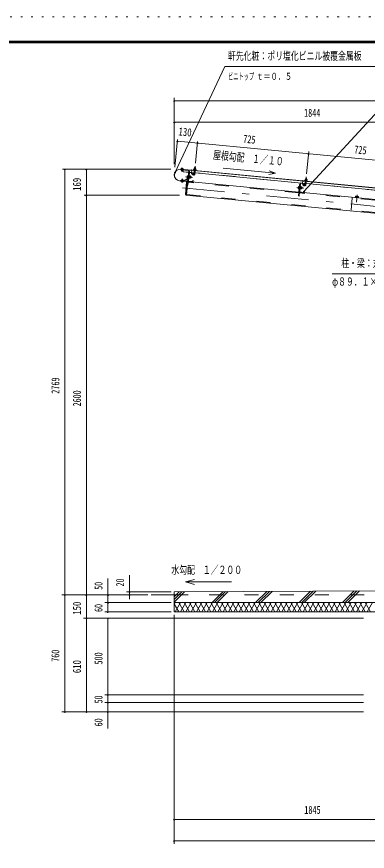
# Model space of a CAD drawing. Units: millimetres, scale not verified. Extents: x -31547 to 31550, y -14700 to 14700.
# Drawn here: x 10760 to 18732, y -4305 to 14700 of the extents above; entities that cross this region are included whole.
import ezdxf
from ezdxf.enums import TextEntityAlignment as Align

# ---------------------------------------------------------------- set-up
doc = ezdxf.new("R2010")
doc.units = ezdxf.units.MM
doc.header["$LTSCALE"] = 80
for name, pattern in [('USER2', [10, 4, -6]), ('USER3', [24, 12, -5, 2, -5]), ('USER4', [3, 0.5, -2.5])]:
    doc.linetypes.add(name, pattern=pattern)
for name, color, linetype, lineweight in [('0-6_2-02BOLD', 7, 'Continuous', 18), ('0-7_2-12HIDDEN', 3, 'USER2', 18), ('0-8_2-22CENTER', 3, 'USER3', 18), ('0-9_2-42THIN', 4, 'Continuous', 18), ('0-A_2-52DIM', 3, 'Continuous', 18), ('0-B_2-62HATCH', 2, 'Continuous', 18), ('0-C_F-F1PAPER', 5, 'Continuous', 18), ('0-D_F-E_J_ADD', 5, 'USER4', 18)]:
    doc.layers.add(name, color=color, linetype=linetype, lineweight=lineweight)
doc.styles.add('ＭＳ ゴシック', font='')
doc.styles.get('ＭＳ ゴシック').set_extended_font_data('MS Gothic')

msp = doc.modelspace()

# ---------------------------------------------------------------- linework, layer by layer
at = {"layer": '0-6_2-02BOLD'}
for p, q in [((19983.02, 10698.56), (14489.97, 11227.48)), ((14509.82, 11225.56), (14509.34, 11220.5)), ((14510.92, 11232.83), (14512.09, 11245.02)), ((14530.25, 11218.49), (14530.73, 11223.55)), ((14531.04, 11230.92), (14532.21, 11243.09)), ((14547.66, 11216.81), (14548.16, 11221.87)), ((14547.98, 11220.14), (19982.85, 10696.82)), ((14800.02, 11217.31), (14801.73, 11235.15)), ((14805.72, 11267.53), (14826.62, 11265.51)), ((14824.36, 11232.98), (14822.64, 11215.13)), ((14526.79, 11182.1), (14529.19, 11207.34)), ((14621.32, 10637.81), (14674.13, 11186.36)), ((14654.29, 11038.64), (14637.56, 11040.25)), ((14640.07, 11066.4), (14656.8, 11064.79)), ((14674.12, 11186.35), (14658.65, 11025.66)), ((14667.98, 11122.43), (14679.12, 11121.36)), ((14686.98, 11144.52), (14669, 10957.77)), ((14793.97, 11145.47), (14682.48, 11156.2)), ((14682.75, 11042.07), (14690.39, 11048.36)), ((14691.06, 11055.33), (14683.42, 11049.04)), ((14709.35, 11033.34), (14689.13, 11035.29)), ((14691.65, 11061.43), (14711.86, 11059.49)), ((14775.31, 11141.63), (14693.09, 11149.55)), ((14718.66, 11031.58), (14721.33, 11059.44)), ((14742.54, 11111.27), (14764.76, 11095.42)), ((14780.35, 11135.52), (14778.07, 11111.83)), ((14791.42, 11119.12), (14798.83, 11195.98)), ((14816.11, 11156.39), (14795.21, 11158.41)), ((14819.73, 11193.97), (14812.33, 11117.1)), ((17319.78, 10902.25), (14814.87, 11143.45)), ((17331.54, 11024.31), (17352.44, 11022.31)), ((14621.91, 10947.2), (14464.44, 10962.35)), ((14464.61, 10964.1), (14622.09, 10948.93)), ((14512.03, 10952.13), (14510.87, 10939.96)), ((14530.99, 10938.04), (14532.15, 10950.22)), ((14655.36, 11020.71), (14557.25, 10968.13)), ((14562.54, 10958.25), (14657.05, 11008.91)), ((14625.9, 10952.08), (14627.41, 10967.76)), ((14662.35, 10947.16), (17177.03, 10705.03)), ((14674.04, 10951.66), (14756.26, 10943.75)), ((17193.8, 10879.21), (17204.94, 10878.15)), ((17212.8, 10901.3), (17194.82, 10714.56)), ((17206.51, 10835.97), (17212.09, 10835.43)), ((17301.13, 10898.41), (17218.91, 10906.34)), ((17268.35, 10868.06), (17290.58, 10852.21)), ((17303.88, 10868.62), (17306.17, 10892.31)), ((17317.24, 10875.9), (17324.64, 10952.77)), ((17341.93, 10913.18), (17321.03, 10915.19)), ((17325.83, 10974.1), (17327.55, 10991.95)), ((17345.55, 10950.75), (17338.15, 10873.89)), ((19845.6, 10659.04), (17340.69, 10900.24)), ((17350.18, 10989.77), (17348.45, 10971.92)), ((17180.1, 10795.43), (17163.37, 10797.04)), ((17165.89, 10823.19), (17182.62, 10821.58)), ((17188.17, 10703.95), (19702.84, 10461.82)), ((17199.86, 10708.45), (17282.07, 10700.54)), ((17206.61, 10778.65), (17213.58, 10777.98)), ((17216.21, 10805.15), (17208.56, 10798.85)), ((17216.87, 10812.12), (17209.23, 10805.82)), ((17214.94, 10792.07), (17235.16, 10790.13)), ((17237.68, 10816.28), (17217.46, 10818.22)), ((17244.47, 10788.37), (17247.15, 10816.23)), ((18458.68, 10588.65), (18458.01, 10581.68)), ((18463.11, 10609.66), (18461.06, 10588.42)), ((18480.21, 10608.01), (18478.16, 10586.77)), ((18512.36, 10583.48), (18514.4, 10604.72)), ((14339.83, 1532.9), (13814.83, 1532.9))]:
    msp.add_line(p, q, dxfattribs=at)
for points in [[(14490.14, 11229.22), (14652.84, 11213.55), (14652.67, 11211.81)], [(14668.91, 11205.14), (14491.93, 11222.18), (14490.85, 11211.03), (14667.83, 11193.99)], [(14539.39, 11244.18), (14505.24, 11247.44), (14502.03, 11245.98), (14500.87, 11233.79)], [(14539.39, 11244.18), (14542.26, 11242.14), (14541.11, 11229.96)], [(14833.95, 11214.05), (14835.67, 11231.89), (14832.81, 11233.93), (14793.62, 11237.71), (14790.41, 11236.25), (14788.69, 11218.41)], [(14802.76, 11236.83), (14805.72, 11267.53), (14807.63, 11269.1), (14825.04, 11267.43), (14826.62, 11265.51), (14823.67, 11234.81)], [(14508.28, 11209.35), (14505.88, 11184.09), (14509.04, 11180.28), (14522.98, 11178.95), (14526.79, 11182.1), (14505.88, 11184.09)], [(14671.18, 11155.7), (14542.97, 11168.04), (14546.59, 11205.66)], [(14658.06, 11077.87), (14641.33, 11079.48), (14638.5, 11075.51), (14634.27, 11031.62), (14636.29, 11027.18), (14653.03, 11025.57)], [(14685.27, 11185.29), (14653.97, 10860.06), (14642.82, 10861.14)], [(14658.26, 11021.57), (14652.69, 11022.11), (14658.4, 11081.33), (14663.97, 11080.8)], [(14674.99, 11019.96), (14680.56, 11019.42), (14686.27, 11078.64), (14680.69, 11079.18)], [(14686.03, 11076.21), (14693, 11075.53), (14687.77, 11021.19), (14680.8, 11021.86)], [(14687.87, 11022.21), (14708.09, 11020.26), (14710.92, 11024.23), (14715.15, 11068.13), (14713.13, 11072.56), (14692.9, 11074.51)], [(14714.37, 11060.12), (14721.33, 11059.44), (14726.07, 11053.72), (14724.38, 11036.29), (14718.66, 11031.58), (14711.69, 11032.25)], [(14776.95, 11112.52), (14754.73, 11128.37), (14742.54, 11111.27)], [(14778.07, 11111.83), (14783.64, 11111.29), (14785.93, 11134.98)], [(17328.58, 10993.61), (17331.54, 11024.31), (17333.45, 11025.89), (17350.86, 11024.22), (17352.44, 11022.31), (17349.48, 10991.6)], [(14553.27, 10967.33), (14489.08, 10973.51), (14488, 10962.35), (14552.2, 10956.18)], [(14542.21, 10949.26), (14541.04, 10937.08), (14537.82, 10935.61), (14503.69, 10938.87), (14500.81, 10940.92), (14501.97, 10953.1)], [(14534.36, 10969.15), (14537.19, 10998.96), (14516.29, 11000.95), (14513.44, 10971.16)], [(14516.29, 11000.95), (14520.1, 11004.1), (14534.04, 11002.77), (14537.19, 10998.96)], [(14633.79, 10949.91), (14622.33, 10940.47), (14594.45, 10650.95), (14603.9, 10639.49)], [(19927.96, 10126.85), (14603.9, 10639.49), (14633.79, 10949.91), (14651.2, 10948.23)], [(14627.41, 10967.76), (14629.15, 10967.6), (14627.65, 10951.92)], [(14762.37, 10948.78), (14764.65, 10972.47), (14770.23, 10971.94), (14767.95, 10948.25)], [(17183.88, 10834.65), (17167.14, 10836.27), (17164.32, 10832.3), (17160.09, 10788.4), (17162.11, 10783.97), (17178.84, 10782.35)], [(17207.22, 10901.83), (17179.78, 10616.86), (17168.63, 10617.93), (17193.79, 10879.22)], [(17184.08, 10778.35), (17178.51, 10778.89), (17184.21, 10838.12), (17189.79, 10837.58)], [(17212.09, 10835.43), (17206.38, 10776.21), (17200.8, 10776.74)], [(17213.58, 10777.98), (17218.82, 10832.32), (17211.85, 10832.99)], [(17268.35, 10868.06), (17280.55, 10885.15), (17302.77, 10869.31)], [(17311.74, 10891.77), (17309.46, 10868.08), (17303.88, 10868.62)], [(17359.77, 10970.84), (17361.49, 10988.68), (17358.62, 10990.72), (17319.43, 10994.5), (17316.23, 10993.04), (17314.52, 10975.19)], [(17240.96, 10824.91), (17236.73, 10781.02), (17233.9, 10777.05), (17213.69, 10779)], [(17218.72, 10831.3), (17238.95, 10829.35), (17240.96, 10824.91)], [(17237.51, 10789.04), (17244.47, 10788.37), (17250.2, 10793.08)], [(17250.2, 10793.08), (17251.88, 10810.51), (17247.15, 10816.23), (17240.19, 10816.9)], [(17288.19, 10705.57), (17290.46, 10729.26), (17296.04, 10728.72), (17293.76, 10705.03)], [(18458.68, 10588.65), (18531.84, 10581.6), (18531.17, 10574.63)], [(18529.46, 10581.83), (18531.5, 10603.07), (18526.35, 10606.74), (18468.86, 10612.28), (18463.11, 10609.66)], [(20641.41, 1634.25), (14339.83, 1602.9), (14339.83, 1147.9), (19974.83, 1147.9)], [(19974.83, 1007.9), (19974.83, 1357.9), (14339.83, 1357.9)]]:
    msp.add_lwpolyline(points, dxfattribs=at)
for points in [[(14542.77, 11229.8), (14542.23, 11224.22), (14498.67, 11228.38), (14499.21, 11233.95)], [(14783.46, 11218.91), (14782.92, 11213.34), (14838.66, 11207.96), (14839.2, 11213.53)], [(14544.39, 10954.68), (14543.87, 10949.1), (14500.31, 10953.26), (14500.84, 10958.83)], [(17309.27, 10975.7), (17365.02, 10970.32), (17364.48, 10964.75), (17308.73, 10970.12)]]:
    msp.add_lwpolyline(points, close=True, dxfattribs=at)
for centre, radius, start, end in [((14477.29, 11095.78), 134.05, 84.49997, 264.49997), ((14477.29, 11095.78), 132.3, 84.49997, 264.49997), ((14506.46, 11239.18), 8.11, 46.00594, 84.55217), ((14519.49, 11216.16), 29.79, 64.72084, 104.38129), ((14536.62, 11236.3), 8.11, 84.55217, 123.0836), ((14785.73, 11206.03), 7, 84.4998, 264.4998), ((14795.27, 11227.44), 10.06, 50.11574, 110.11574), ((14809.6, 11198.38), 37.62, 66.91203, 102.08795), ((14829.22, 11224.17), 10.06, 58.88425, 118.88425), ((14644.52, 11032.98), 10.07, 133.77223, 174.49905), ((14672.82, 11050.06), 36.61, 153.47365, 195.52446), ((14648.29, 11072.21), 10.07, 174.49905, 215.22588), ((14667.16, 11187.02), 7, 354.49998, 84.49997), ((14667.16, 11187.02), 18.2, 354.49998, 84.49997), ((14692.55, 11143.98), 11.2, 84.4973, 174.4973), ((14692.55, 11143.98), 5.6, 84.4973, 174.4973), ((14701.12, 11027.53), 10.07, 354.49905, 35.22588), ((14676.59, 11049.69), 36.61, 333.47365, 15.52446), ((14704.9, 11066.76), 10.07, 313.77223, 354.49905), ((14782.28, 11119.99), 30.18, 234.5, 354.5), ((14774.78, 11136.05), 5.6, 354.5092, 84.50122), ((14774.78, 11136.05), 11.2, 354.50143, 84.50122), ((14782.28, 11119.99), 9.19, 234.5, 354.5), ((14834.51, 11201.33), 7, 264.50061, 84.50061), ((14506.45, 10946.75), 8.11, 264.55217, 303.0836), ((14523.59, 10966.89), 29.79, 244.72084, 284.38129), ((14536.61, 10943.87), 8.11, 226.00594, 264.55217), ((14553.94, 10974.3), 18.2, 264.49997, 298.1879), ((14553.94, 10974.3), 7, 264.49997, 298.18448), ((14622.42, 10952.42), 5.25, 264.49997, 354.49997), ((14622.42, 10952.42), 3.5, 264.49997, 354.49997), ((14652.38, 11026.27), 6.3, 298.20261, 313.75566), ((14674.57, 10957.23), 11.2, 174.4973, 264.48845), ((14674.57, 10957.23), 5.6, 174.4973, 264.48845), ((14756.79, 10949.32), 11.2, 264.49953, 354.50208), ((14756.79, 10949.32), 5.6, 264.49953, 354.5092), ((17218.37, 10900.77), 11.2, 84.4973, 174.4973), ((17218.37, 10900.77), 5.6, 84.4973, 174.4973), ((17308.1, 10876.78), 30.18, 234.5, 354.5), ((17300.59, 10892.84), 5.6, 354.5092, 84.50122), ((17300.59, 10892.84), 11.2, 354.50143, 84.50122), ((17308.1, 10876.78), 9.19, 234.5, 354.5), ((17311.55, 10962.82), 7, 84.4998, 264.4998), ((17321.09, 10984.22), 10.06, 50.11574, 110.11574), ((17335.43, 10955.17), 37.62, 66.91203, 102.08795), ((17355.03, 10980.96), 10.06, 58.88425, 118.88425), ((17360.32, 10958.12), 7, 264.50061, 84.50061), ((17170.33, 10789.77), 10.07, 133.77223, 174.49905), ((17198.64, 10806.84), 36.61, 153.47365, 195.52446), ((17174.11, 10829), 10.07, 174.49905, 215.22588), ((17200.39, 10714.02), 11.2, 174.4973, 264.48845), ((17200.39, 10714.02), 5.6, 174.4973, 264.48845), ((17202.4, 10806.48), 36.61, 333.47365, 15.52446), ((17226.95, 10784.32), 10.07, 354.49905, 35.22588), ((17230.72, 10823.55), 10.07, 313.77223, 354.49905), ((17282.61, 10706.11), 11.2, 264.49953, 354.50208), ((17282.61, 10706.11), 5.6, 264.49953, 354.5092), ((18470.69, 10598.8), 13.24, 44.06885, 84.5), ((18492.99, 10561.5), 48.23, 63.6357, 105.3643), ((18521.98, 10593.86), 13.24, 84.5, 124.92831)]:
    msp.add_arc(centre, radius, start, end, dxfattribs=at)
at = {"layer": '0-7_2-12HIDDEN'}
for p, q in [((14671.34, 11157.44), (14543.14, 11169.78)), ((14794.13, 11147.2), (14682.64, 11157.93)), ((17319.94, 10903.99), (14815.04, 11145.19)), ((17175.61, 10690.39), (14660.94, 10932.53)), ((19845.76, 10660.79), (17340.85, 10901.98)), ((14622.72, 10652.44), (19929.37, 10141.48)), ((19701.42, 10447.18), (17186.76, 10689.32)), ((18388.7, 10573.58), (18361.62, 10292.43)), ((14339.84, 1532.9), (28409.84, 1532.9))]:
    msp.add_line(p, q, dxfattribs=at)
at = {"layer": '0-8_2-22CENTER'}
for p, q in [((14515.59, 11175.79), (14523.74, 11260.43)), ((14732.52, 11128.17), (14741.44, 11220.84)), ((14819.25, 11298.43), (14801.88, 11118.11)), ((14601.55, 11056.92), (14760.06, 11041.64)), ((14770.86, 11103.97), (14737.37, 11127.84)), ((17327.69, 10874.89), (17345.06, 11055.22)), ((14527.49, 11007.27), (14519.34, 10922.63)), ((17258.34, 10884.96), (17267.26, 10977.63)), ((17263.19, 10884.63), (17296.67, 10860.76)), ((14531.74, 10803.08), (19942.91, 10282.06)), ((17285.88, 10798.43), (17127.36, 10813.71)), ((18500.96, 10644.36), (18484.52, 10473.64))]:
    msp.add_line(p, q, dxfattribs=at)
for centre in [(14782.28, 11119.99), (17308.1, 10876.78)]:
    msp.add_arc(centre, 19.69, 234.5, 354.5, dxfattribs=at)
at = {"layer": '0-9_2-42THIN'}
for p, q in [((14512.62, 11225.3), (14512.14, 11220.23)), ((14527.47, 11218.76), (14527.96, 11223.82)), ((14807.63, 11269.1), (14804.5, 11236.66)), ((14821.93, 11234.98), (14825.05, 11267.43)), ((14511.08, 11209.08), (14508.41, 11181.04)), ((14523.73, 11179.58), (14526.4, 11207.61)), ((14712.02, 11035.74), (14722.48, 11034.73)), ((14724.49, 11055.63), (14714.03, 11056.64)), ((14796.95, 11158.23), (14794.58, 11151.9)), ((14800.57, 11195.81), (14796.95, 11158.23)), ((17333.45, 11025.89), (17330.32, 10993.45)), ((17347.74, 10991.77), (17350.86, 11024.21)), ((14516.24, 10970.9), (14519.34, 11003.48)), ((14534.67, 11002.01), (14531.56, 10969.42)), ((17237.84, 10792.52), (17248.29, 10791.51)), ((17250.3, 10812.41), (17239.85, 10813.42))]:
    msp.add_line(p, q, dxfattribs=at)
for points in [[(14815.49, 11149.89), (14814.37, 11156.56), (14817.99, 11194.14)], [(17320.4, 10908.69), (17322.77, 10915.02), (17326.39, 10952.6)], [(17343.8, 10950.92), (17340.19, 10913.35), (17341.3, 10906.68)]]:
    msp.add_lwpolyline(points, dxfattribs=at)
at = {"layer": '0-A_2-52DIM'}
for p, q in [((19904.83, 13565.9), (17291.9, 10718.92)), ((14357.34, 12785.45), (14329.34, 12785.45)), ((14343.34, 12855.45), (14343.34, 11345.24)), ((28406.32, 12785.45), (14343.34, 12785.45)), ((14357.34, 12295.45), (14329.34, 12295.45)), ((14343.34, 12295.45), (28406.32, 12295.45)), ((14356.15, 11272.78), (14416.66, 11901.27)), ((14427.45, 11867.92), (14399.45, 11867.92)), ((14413.45, 11867.92), (19921.47, 11337.56)), ((14825.95, 11368.11), (14873.05, 11857.32)), ((14883.84, 11823.97), (14855.84, 11823.97)), ((17351.76, 11124.9), (17400.69, 11633.02)), ((17409.66, 11580.76), (17381.66, 11580.76)), ((11802.34, 11224.4), (14266.46, 11224.4)), ((11868.84, 11224.4), (11840.84, 11224.4)), ((11854.83, -1127.1), (11854.84, 11224.4)), ((12358.84, 11224.4), (12330.84, 11224.4)), ((12344.84, 11224.4), (12344.83, -1127.1)), ((14374.07, 11158.64), (14346.07, 11158.64)), ((16647.38, 11135.89), (16492.04, 11109.89)), ((17305.91, 10718.92), (17277.91, 10718.92)), ((14462.19, 10632.9), (12292.34, 10632.9)), ((12358.84, 10632.9), (12330.84, 10632.9)), ((12834.83, 1147.9), (12834.83, 1910.9)), ((13324.83, 1980.9), (13324.83, 1438.97)), ((14596.86, 1827.81), (14799.7, 1773.46)), ((13744.84, 1532.9), (11784.84, 1532.9)), ((11868.84, 1532.9), (11840.84, 1532.9)), ((12358.84, 1532.9), (12330.84, 1532.9)), ((12848.83, 1532.9), (12820.83, 1532.9)), ((13254.83, 1602.9), (14269.83, 1602.9)), ((13338.83, 1602.9), (13310.83, 1602.9)), ((13338.83, 1532.9), (13310.83, 1532.9)), ((12764.83, 1357.9), (14269.83, 1357.9)), ((12848.83, 1357.9), (12820.83, 1357.9)), ((14269.83, 1147.9), (12764.83, 1147.9)), ((12848.83, 1147.9), (12820.83, 1147.9)), ((12274.83, 1007.9), (18644.83, 1007.9)), ((12358.83, 1007.91), (12330.83, 1007.91)), ((12848.83, 1007.9), (12820.83, 1007.9)), ((12834.83, -1505.1), (12834.83, 1007.9)), ((14339.83, -4137.1), (14339.83, 1077.9)), ((18644.83, -742.1), (12764.83, -742.1)), ((12848.83, -742.1), (12820.83, -742.1)), ((12764.83, -917.1), (18644.83, -917.1)), ((12848.83, -917.1), (12820.83, -917.1)), ((18644.83, -1127.1), (11784.83, -1127.1)), ((11868.83, -1127.1), (11840.83, -1127.1)), ((12358.83, -1127.1), (12330.83, -1127.1)), ((12848.83, -1127.1), (12820.83, -1127.1)), ((14353.83, -3577.1), (14325.83, -3577.1)), ((28409.83, -3577.1), (14339.83, -3577.1)), ((14353.83, -4067.1), (14325.83, -4067.1)), ((28409.83, -4067.1), (14339.83, -4067.1))]:
    msp.add_line(p, q, dxfattribs=at)
for points in [[(14360.07, 11158.64), (15494.83, 13565.9), (19134.83, 13565.9)], [(16499.86, 11191.05), (16647.38, 11135.89), (15457.97, 11250.42)], [(17929.94, 8845.48), (19889.93, 8845.48), (20676.89, 8167.82)], [(14799.7, 1882.16), (14596.86, 1827.81), (15646.86, 1827.81)]]:
    msp.add_lwpolyline(points, dxfattribs=at)
for centre in [(14343.34, 12785.45), (14343.34, 12295.45), (14413.45, 11867.92), (14869.84, 11823.97), (17395.66, 11580.76), (11854.84, 11224.4), (12344.84, 11224.4), (14360.07, 11158.64), (17291.91, 10718.92), (12344.84, 10632.9), (11854.84, 1532.9), (12344.84, 1532.9), (12834.83, 1532.9), (13324.83, 1602.9), (13324.83, 1532.9), (12834.83, 1357.9), (12834.83, 1147.9), (12344.83, 1007.91), (12834.83, 1007.9), (12834.83, -742.1), (12834.83, -917.1), (11854.83, -1127.1), (12344.83, -1127.1), (12834.83, -1127.1), (14339.83, -3577.1), (14339.83, -4067.1)]:
    msp.add_arc(centre, 14, 180, 0, dxfattribs=at)
at = {"layer": '0-B_2-62HATCH'}
for p, q in [((14339.83, 1368.15), (14575.76, 1604.08)), ((14516.06, 1603.78), (14339.83, 1427.54)), ((14339.83, 1486.94), (14456.37, 1603.48)), ((15200.74, 1357.9), (15451.26, 1608.43)), ((15510.97, 1608.73), (15260.13, 1357.9)), ((15319.53, 1357.9), (15570.66, 1609.03)), ((16190.69, 1357.9), (16446.17, 1613.38)), ((16505.86, 1613.68), (16250.09, 1357.9)), ((16309.49, 1357.9), (16565.56, 1613.98)), ((17180.65, 1357.9), (17441.07, 1618.33)), ((17500.76, 1618.63), (17240.04, 1357.9)), ((17299.44, 1357.9), (17560.46, 1618.93)), ((18435.96, 1623.28), (18170.59, 1357.9)), ((18229.99, 1357.9), (18495.66, 1623.58)), ((18289.38, 1357.9), (18555.36, 1623.88)), ((14339.83, 1317.94), (14362.9, 1357.9)), ((14484.14, 1357.9), (14362.89, 1147.9)), ((14564.97, 1147.9), (14443.73, 1357.9)), ((14605.39, 1357.9), (14484.14, 1147.9)), ((14564.97, 1357.9), (14686.22, 1147.9)), ((14726.63, 1357.9), (14605.39, 1147.9)), ((14807.46, 1147.9), (14686.22, 1357.9)), ((14726.63, 1147.9), (14847.88, 1357.9)), ((14807.46, 1357.9), (14928.7, 1147.9)), ((14969.11, 1357.9), (14847.88, 1147.9)), ((15049.94, 1147.9), (14928.7, 1357.9)), ((14969.11, 1147.9), (15090.36, 1357.9)), ((15049.94, 1357.9), (15171.19, 1147.9)), ((15211.6, 1357.9), (15090.36, 1147.9)), ((15292.44, 1147.9), (15171.19, 1357.9)), ((15211.6, 1147.9), (15332.85, 1357.9)), ((15292.43, 1357.9), (15413.68, 1147.9)), ((15454.09, 1357.9), (15332.85, 1147.9)), ((15534.92, 1147.9), (15413.68, 1357.9)), ((15454.1, 1147.9), (15575.33, 1357.9)), ((15534.92, 1357.9), (15656.16, 1147.9)), ((15696.58, 1357.9), (15575.33, 1147.9)), ((15777.41, 1147.9), (15656.16, 1357.9)), ((15696.58, 1147.9), (15817.82, 1357.9)), ((15777.41, 1357.9), (15898.65, 1147.9)), ((15939.07, 1357.9), (15817.82, 1147.9)), ((16019.9, 1147.9), (15898.65, 1357.9)), ((15939.07, 1147.9), (16060.31, 1357.9)), ((16019.9, 1357.9), (16141.15, 1147.9)), ((16181.56, 1357.9), (16060.31, 1147.9)), ((16262.39, 1147.9), (16141.15, 1357.9)), ((16181.56, 1147.9), (16302.8, 1357.9)), ((16262.39, 1357.9), (16383.63, 1147.9)), ((16424.05, 1357.9), (16302.8, 1147.9)), ((16504.87, 1147.9), (16383.63, 1357.9)), ((16424.05, 1147.9), (16545.29, 1357.9)), ((16504.87, 1357.9), (16626.12, 1147.9)), ((16666.53, 1357.9), (16545.28, 1147.9)), ((16747.36, 1147.9), (16626.12, 1357.9)), ((16666.53, 1147.9), (16787.78, 1357.9)), ((16747.36, 1357.9), (16868.61, 1147.9)), ((16909.01, 1357.9), (16787.78, 1147.9)), ((16989.85, 1147.9), (16868.61, 1357.9)), ((16909.01, 1147.9), (17030.26, 1357.9)), ((16989.85, 1357.9), (17111.09, 1147.9)), ((17151.51, 1357.9), (17030.26, 1147.9)), ((17232.33, 1147.9), (17111.09, 1357.9)), ((17151.51, 1147.9), (17272.75, 1357.9)), ((17232.33, 1357.9), (17353.58, 1147.9)), ((17393.99, 1357.9), (17272.75, 1147.9)), ((17474.83, 1147.9), (17353.58, 1357.9)), ((17393.99, 1147.9), (17515.24, 1357.9)), ((17474.83, 1357.9), (17596.07, 1147.9)), ((17636.48, 1357.9), (17515.24, 1147.9)), ((17717.32, 1147.9), (17596.07, 1357.9)), ((17636.47, 1147.9), (17757.72, 1357.9)), ((17717.32, 1357.9), (17838.55, 1147.9)), ((17878.97, 1357.9), (17757.72, 1147.9)), ((17959.8, 1147.9), (17838.55, 1357.9)), ((17878.97, 1147.9), (18000.21, 1357.9)), ((17959.8, 1357.9), (18081.04, 1147.9)), ((18121.46, 1357.9), (18000.21, 1147.9)), ((18202.28, 1147.9), (18081.04, 1357.9)), ((18121.46, 1147.9), (18242.69, 1357.9)), ((18202.28, 1357.9), (18323.53, 1147.9)), ((18363.94, 1357.9), (18242.69, 1147.9)), ((18444.77, 1147.9), (18323.53, 1357.9)), ((18363.94, 1147.9), (18485.18, 1357.9)), ((18444.77, 1357.9), (18566.01, 1147.9)), ((18606.43, 1357.9), (18485.18, 1147.9)), ((18687.26, 1147.9), (18566.02, 1357.9)), ((18606.43, 1147.9), (18727.68, 1357.9)), ((18687.26, 1357.9), (18808.51, 1147.9)), ((18848.92, 1357.9), (18727.68, 1147.9)), ((14443.73, 1147.9), (14339.83, 1327.86))]:
    msp.add_line(p, q, dxfattribs=at)
at = {"layer": '0-C_F-F1PAPER'}
for points in [[(30849.95, -14000), (-9330.05, -14000), (-9330.05, 14140), (30849.95, 14140)], [(30846.45, -13996.5), (30846.45, 14136.5), (-9326.55, 14136.5), (-9326.55, -13996.5)], [(30842.95, -13993), (30842.95, 14133), (-9323.05, 14133), (-9323.05, -13993)], [(30839.45, -13989.5), (-9319.55, -13989.5), (-9319.55, 14129.5), (30839.45, 14129.5)], [(30835.95, -13986), (30835.95, 14126), (-9316.05, 14126), (-9316.05, -13986)], [(30832.45, -13982.5), (-9312.55, -13982.5), (-9312.55, 14122.5), (30832.45, 14122.5)], [(30828.95, -13979), (30828.95, 14119), (-9309.05, 14119), (-9309.05, -13979)], [(30825.45, -13975.5), (-9305.55, -13975.5), (-9305.55, 14115.5), (30825.45, 14115.5)], [(30821.95, -13972), (-9302.05, -13972), (-9302.05, 14112), (30821.95, 14112)], [(30818.45, -13968.5), (-9298.55, -13968.5), (-9298.55, 14108.5), (30818.45, 14108.5)], [(30814.95, -13965), (30814.95, 14105), (-9295.05, 14105), (-9295.05, -13965)]]:
    msp.add_lwpolyline(points, close=True, dxfattribs=at)
at = {"layer": '0-D_F-E_J_ADD'}
msp.add_lwpolyline([(31549.95, -14700), (-10030.05, -14700), (-10030.05, 14700), (31549.95, 14700)], close=True, dxfattribs=at)

# ---------------------------------------------------------------- texts
at = {"layer": '0-A_2-52DIM', "color": 7, "style": 'ＭＳ ゴシック'}
for s, height, width, p in [('軒先化粧：ポリ塩化ビニル被覆金属板', 182.3, 0.7, (15564.84, 13660.78)), ('ビニトップ ', 155, 0.55, (15564.84, 13215.9)), ('ｔ＝０．５', 155, 0.75, (16207.82, 13215.9)), ('1844', 182.3, 0.75, (17293.76, 12365.45)), ('柱・梁：丸パイプ', 182.3, 0.7, (18139.94, 8940.36)), ('φ８９．１×４．２', 182.3, 0.7, (17929.94, 8520.35)), ('水勾配\u3000１／２００', 182.3, 0.7, (14277.01, 1957.68)), ('1845', 182.3, 0.75, (17299.46, -3507.1))]:
    msp.add_text(s, height=height, dxfattribs=dict(at, width=width)).set_placement(p, align=Align.BOTTOM_LEFT)
for s, rotation, width, p in [('130', 354.5, 0.8, (14426.96, 11944.35)), ('725', 354.5, 0.65, (15898.62, 11777.65)), ('屋根勾配\u3000１／１０', 354.5, 0.7, (15213.63, 11409.87)), ('725', 354.501, 0.65, (18424.43, 11534.44)), ('169', 90, 0.8, (12274.84, 10733.95)), ('2769', 90, 0.65, (11784.84, 6113.72)), ('2600', 90, 0.7, (12274.84, 5827.05)), ('50', 90, 0.7, (12764.83, 1649.5)), ('20', 90, 0.7, (13254.83, 1725.65)), ('150', 90, 0.8, (12274.83, 1082.12)), ('60', 90, 0.7, (12764.83, 1144.94)), ('760', 90, 0.7, (11784.84, 11.97)), ('500', 90, 0.75, (12764.83, -52.52)), ('610', 90, 0.8, (12274.83, -248.42)), ('50', 90, 0.7, (12764.83, -937)), ('60', 90, 0.7, (12764.83, -1459.06))]:
    msp.add_text(s, height=182.3, rotation=rotation, dxfattribs=dict(at, width=width)).set_placement(p, align=Align.BOTTOM_LEFT)

doc.saveas('drawing.dxf')
